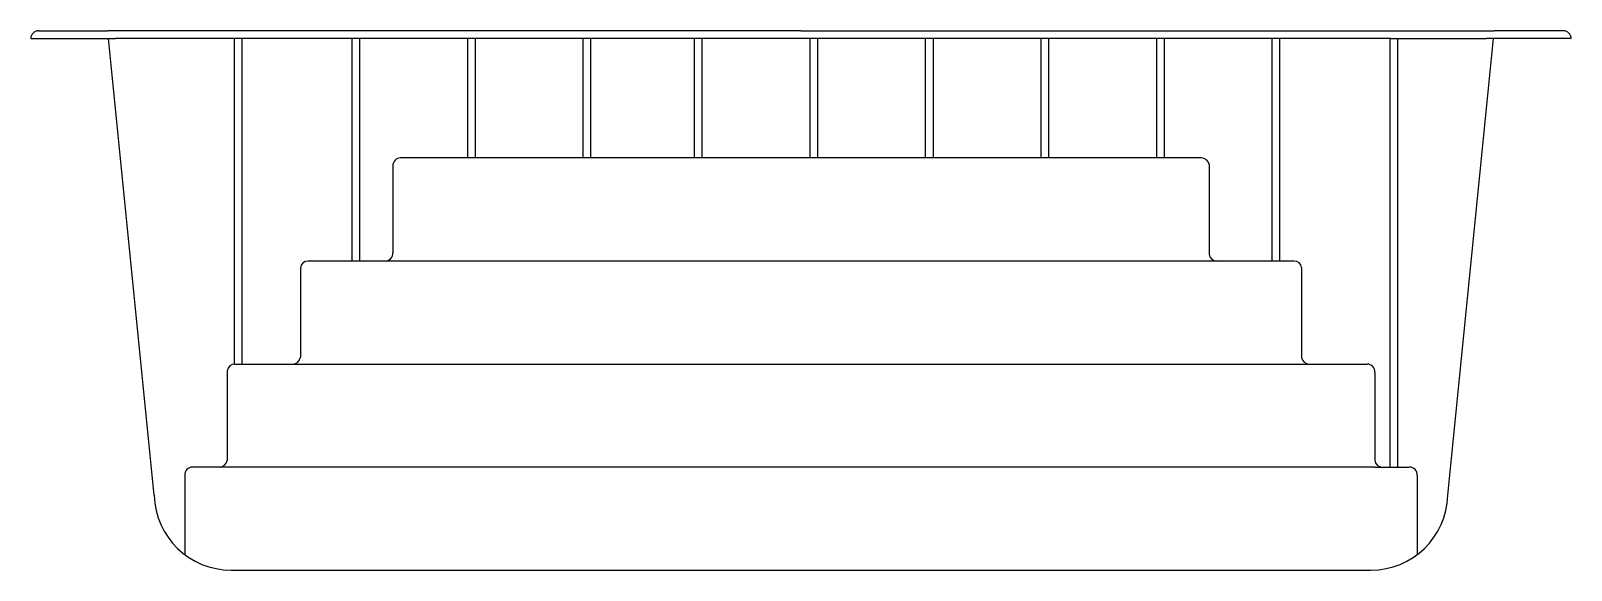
# Model space of a CAD drawing. Extents: x -1185.23 to -1181.23, y 401.58 to 402.98.
import ezdxf

# ---------------------------------------------------------------- set-up
doc = ezdxf.new("R2010")
doc.units = 0
doc.header["$LTSCALE"] = 10
doc.header["$MEASUREMENT"] = 0
doc.layers.add('Piscinas_Fibratec', color=4, linetype='CONTINUOUS')

msp = doc.modelspace()

# ---------------------------------------------------------------- linework, layer by layer
at = {"layer": 'Piscinas_Fibratec', "color": 2}
for p, q in [((-1185.235, 402.9625), (-1185.015, 402.9625)), ((-1185.215, 402.9825), (-1185.035, 402.9825)), ((-1183.235, 402.9825), (-1185.035, 402.9825)), ((-1184.7669, 402.9625), (-1185.015, 402.9625)), ((-1181.703, 402.9625), (-1184.7669, 402.9625)), ((-1183.235, 402.9825), (-1181.435, 402.9825)), ((-1181.703, 402.9625), (-1181.455, 402.9625)), ((-1181.235, 402.9625), (-1181.455, 402.9625)), ((-1181.255, 402.9825), (-1181.435, 402.9825))]:
    msp.add_line(p, q, dxfattribs=at)
at = {"layer": 'Piscinas_Fibratec'}
for p, q in [((-1184.9144, 401.7768), (-1185.033, 402.9625)), ((-1181.5555, 401.7768), (-1181.437, 402.9625)), ((-1182.1946, 402.6525), (-1184.2754, 402.6525)), ((-1184.295, 402.6325), (-1184.295, 402.4066)), ((-1182.175, 402.6362), (-1182.175, 402.4069)), ((-1184.535, 402.3666), (-1184.535, 402.1352)), ((-1184.295, 402.385), (-1184.515, 402.385)), ((-1182.175, 402.385), (-1184.295, 402.385)), ((-1181.9548, 402.385), (-1182.175, 402.385)), ((-1181.935, 402.3678), (-1181.935, 402.1342)), ((-1184.725, 402.1001), (-1184.725, 401.8673)), ((-1184.7051, 402.1175), (-1184.535, 402.1175)), ((-1184.535, 402.1175), (-1181.935, 402.1175)), ((-1181.935, 402.1175), (-1181.7649, 402.1175)), ((-1181.745, 402.0959), (-1181.745, 401.8679)), ((-1184.725, 401.85), (-1184.815, 401.85)), ((-1181.745, 401.85), (-1184.725, 401.85)), ((-1181.745, 401.85), (-1181.6549, 401.85)), ((-1184.835, 401.8311), (-1184.835, 401.6228)), ((-1181.635, 401.8287), (-1181.635, 401.6228)), ((-1184.7145, 401.5825), (-1181.7554, 401.5825))]:
    msp.add_line(p, q, dxfattribs=at)
at = {"layer": 'Piscinas_Fibratec', "color": 1}
for p, q in [((-1184.7062, 402.1175), (-1184.7062, 402.9625)), ((-1184.6862, 402.1175), (-1184.6862, 402.9625)), ((-1184.4003, 402.385), (-1184.4003, 402.9625)), ((-1184.3803, 402.385), (-1184.3803, 402.9625)), ((-1184.1003, 402.6525), (-1184.1003, 402.9625)), ((-1184.0803, 402.6525), (-1184.0803, 402.9625)), ((-1183.8003, 402.6525), (-1183.8003, 402.9625)), ((-1183.7803, 402.6525), (-1183.7803, 402.9625)), ((-1183.5113, 402.6525), (-1183.5113, 402.9625)), ((-1183.4913, 402.6525), (-1183.4913, 402.9625)), ((-1183.2113, 402.6525), (-1183.2113, 402.9625)), ((-1183.1913, 402.6525), (-1183.1913, 402.9625)), ((-1182.9113, 402.6525), (-1182.9113, 402.9625)), ((-1182.8913, 402.6525), (-1182.8913, 402.9625)), ((-1182.6113, 402.6525), (-1182.6113, 402.9625)), ((-1182.5913, 402.6525), (-1182.5913, 402.9625)), ((-1182.3113, 402.6525), (-1182.3113, 402.9625)), ((-1182.2913, 402.6525), (-1182.2913, 402.9625)), ((-1182.0113, 402.385), (-1182.0113, 402.9625)), ((-1181.9913, 402.385), (-1181.9913, 402.9625)), ((-1181.7054, 401.85), (-1181.7054, 402.9625)), ((-1181.6854, 401.85), (-1181.6854, 402.9625))]:
    msp.add_line(p, q, dxfattribs=at)
at = {"layer": 'Piscinas_Fibratec', "color": 2}
for centre, start, end in [((-1185.215, 402.9625), 90, 180), ((-1181.255, 402.9625), 360, 90)]:
    msp.add_arc(centre, 0.02, start, end, dxfattribs=at)
at = {"layer": 'Piscinas_Fibratec'}
for centre, radius, start, end in [((-1184.275, 402.6325), 0.02, 90, 180.6149), ((-1182.1946, 402.6325), 0.02, 10.768, 90), ((-1184.3149, 402.405), 0.02, 270, 4.5007), ((-1182.1551, 402.405), 0.02, 174.4368, 270), ((-1184.515, 402.365), 0.02, 90, 175.2311), ((-1181.9548, 402.365), 0.02, 8.2035, 90), ((-1184.5548, 402.1375), 0.02, 270, 353.3191), ((-1181.9152, 402.1375), 0.02, 189.4334, 270), ((-1184.7051, 402.0975), 0.02, 90, 172.4777), ((-1181.7649, 402.0975), 0.02, 355.4025, 90), ((-1184.815, 401.83), 0.02, 90, 183.2406), ((-1184.7448, 401.87), 0.02, 270, 352.2333), ((-1181.7251, 401.87), 0.02, 185.9729, 270), ((-1181.6549, 401.83), 0.02, 356.3196, 90), ((-1184.7145, 401.7825), 0.2, 181.6212, 270), ((-1181.7554, 401.7825), 0.2, 270, 358.3788)]:
    msp.add_arc(centre, radius, start, end, dxfattribs=at)

doc.saveas('drawing.dxf')
